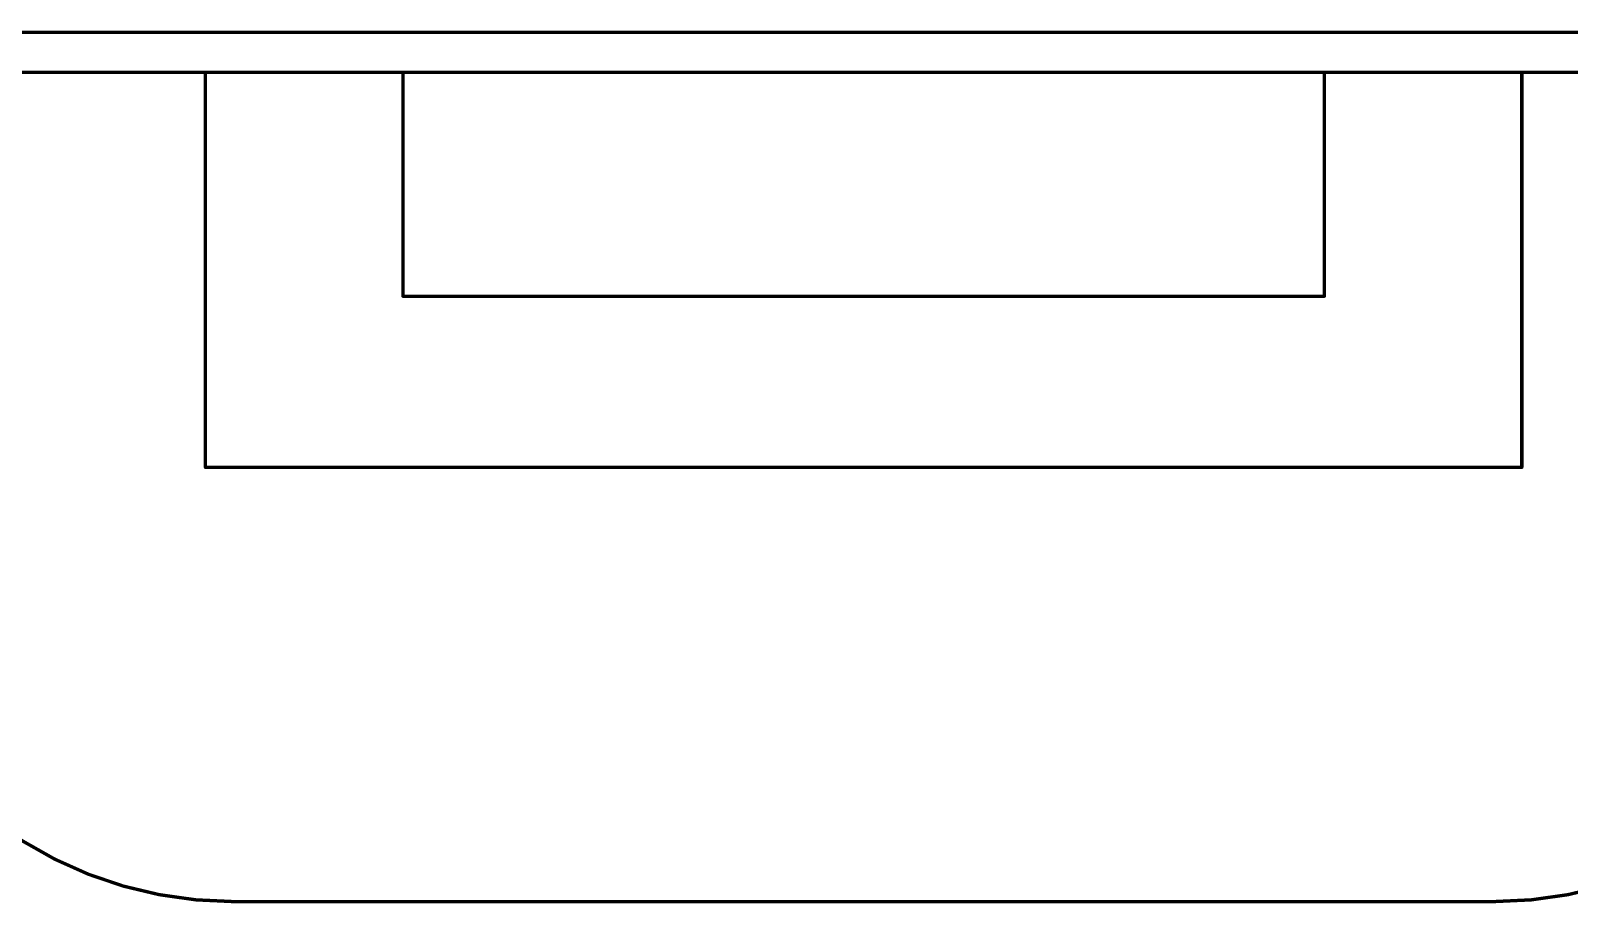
# Model space of a CAD drawing. Header units: inches. Extents: x 0 to 35.2, y -0.7 to 15.9.
# Drawn here: x 13.5129 to 13.743, y 13.3087 to 13.4392 of the extents above; entities that cross this region are included whole.
import ezdxf

# ---------------------------------------------------------------- set-up
doc = ezdxf.new("R2010")
doc.units = ezdxf.units.IN
doc.header["$MEASUREMENT"] = 0
doc.layers.add('Dimensions', color=6, linetype='Continuous')

msp = doc.modelspace()

# ---------------------------------------------------------------- linework, layer by layer
at = {"layer": 'Dimensions'}
for points in [[(12.49938, 13.43892, 0.0005, 0.0005, 0), (15.83851, 13.43892, 0.0005, 0.0005, 0)], [(12.49938, 13.43294, 0.0005, 0.0005, 0), (15.83851, 13.43294, 0.0005, 0.0005, 0)], [(13.53903, 13.37388, 0.0005, 0.0005, 0), (13.53903, 13.43294, 0.0005, 0.0005, 0)], [(13.56855, 13.39947, 0.0005, 0.0005, 0), (13.56855, 13.43294, 0.0005, 0.0005, 0)], [(13.70635, 13.39947, 0.0005, 0.0005, 0), (13.70635, 13.43294, 0.0005, 0.0005, 0)], [(13.73588, 13.37388, 0.0005, 0.0005, 0), (13.73588, 13.43294, 0.0005, 0.0005, 0)], [(13.56855, 13.39947, 0.0005, 0.0005, 0), (13.70635, 13.39947, 0.0005, 0.0005, 0)], [(13.53903, 13.37388, 0.0005, 0.0005, 0), (13.73588, 13.37388, 0.0005, 0.0005, 0)], [(13.54312, 13.30892, 0.0005, 0.0005, -0.365977), (13.48489, 13.35813, 0.0005, 0.0005, 0)], [(13.79001, 13.35813, 0.0005, 0.0005, -0.365977), (13.73178, 13.30892, 0.0005, 0.0005, 0)], [(13.54312, 13.30892, 0.0005, 0.0005, 0), (13.73178, 13.30892, 0.0005, 0.0005, 0)]]:
    msp.add_lwpolyline(points, format="xyseb", dxfattribs=at)
for points in [[(13.5389, 13.43294, 0.00025, 0.00025, 1), (13.53915, 13.43294, 0.00025, 0.00025, 1)], [(13.56843, 13.43294, 0.00025, 0.00025, 1), (13.56868, 13.43294, 0.00025, 0.00025, 1)], [(13.70622, 13.43294, 0.00025, 0.00025, 1), (13.70647, 13.43294, 0.00025, 0.00025, 1)], [(13.73575, 13.43294, 0.00025, 0.00025, 1), (13.736, 13.43294, 0.00025, 0.00025, 1)], [(13.56843, 13.39947, 0.00025, 0.00025, 1), (13.56868, 13.39947, 0.00025, 0.00025, 1)], [(13.56843, 13.39947, 0.00025, 0.00025, 1), (13.56868, 13.39947, 0.00025, 0.00025, 1)], [(13.70622, 13.39947, 0.00025, 0.00025, 1), (13.70647, 13.39947, 0.00025, 0.00025, 1)], [(13.70622, 13.39947, 0.00025, 0.00025, 1), (13.70647, 13.39947, 0.00025, 0.00025, 1)], [(13.5389, 13.37388, 0.00025, 0.00025, 1), (13.53915, 13.37388, 0.00025, 0.00025, 1)], [(13.5389, 13.37388, 0.00025, 0.00025, 1), (13.53915, 13.37388, 0.00025, 0.00025, 1)], [(13.73575, 13.37388, 0.00025, 0.00025, 1), (13.736, 13.37388, 0.00025, 0.00025, 1)], [(13.73575, 13.37388, 0.00025, 0.00025, 1), (13.736, 13.37388, 0.00025, 0.00025, 1)], [(13.543, 13.30892, 0.00025, 0.00025, 1), (13.54325, 13.30892, 0.00025, 0.00025, 1)], [(13.543, 13.30892, 0.00025, 0.00025, 1), (13.54325, 13.30892, 0.00025, 0.00025, 1)], [(13.73166, 13.30892, 0.00025, 0.00025, 1), (13.73191, 13.30892, 0.00025, 0.00025, 1)], [(13.73166, 13.30892, 0.00025, 0.00025, 1), (13.73191, 13.30892, 0.00025, 0.00025, 1)]]:
    msp.add_lwpolyline(points, format="xyseb", close=True, dxfattribs=at)

doc.saveas('drawing.dxf')
